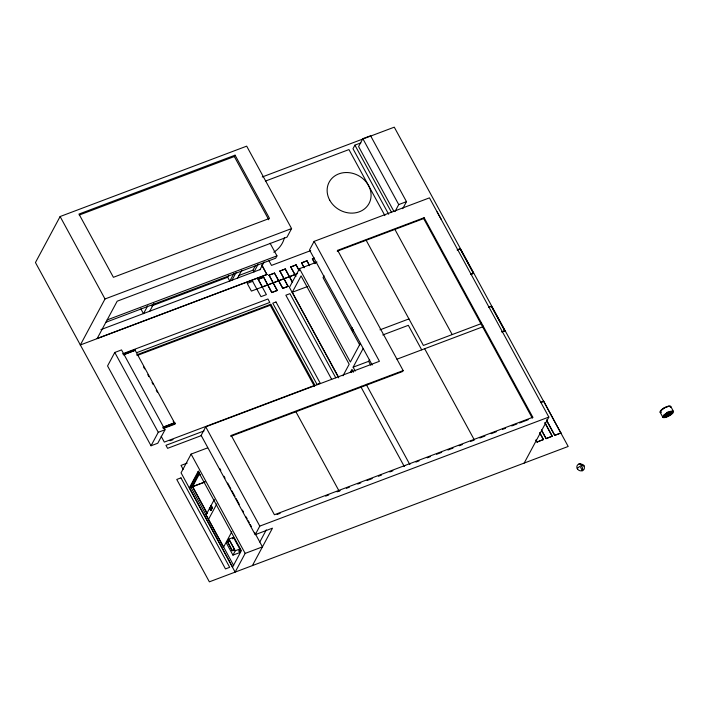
<?xml version="1.0" encoding="UTF-8"?>
<svg xmlns="http://www.w3.org/2000/svg" width="709" height="709" viewBox="0 0 709 709"><rect width="100%" height="100%" fill="white"/><g stroke="black" fill="none" stroke-linecap="round" stroke-linejoin="round"><path stroke-width="1.06" d="M582.426 470.679L582.435 470.094L581.894 470.297L582.426 470.679A3.935 1.569 69.3 0 0 581.557 465.653A3.935 1.569 69.3 0 0 578.836 464.094M667.479 414.694L668.835 413.976L667.479 414.694A3.483 1.055 -28.6 0 1 666.646 414.925M97.098 338.645L117.18 301.201L287.003 237.134L291.585 228.582L246.688 146.151L60.114 216.537L35.45 262.534L209.368 581.832L568.193 446.466L394.275 127.168L262.25 176.975M80.347 344.964L105.012 298.968L291.585 228.582M114.778 352.462L107.555 365.933L151.035 445.775L157.788 443.222L165.02 429.751L121.531 349.918L114.778 352.462L158.267 432.295L151.035 445.775M147.667 305.898L143.493 313.697L140.861 308.867M149.67 311.366L153.826 303.612M79.266 215.04L234.324 156.538L235.06 155.174L269.509 218.416L113.405 277.308L78.965 214.065L235.06 155.174M134.586 350.432L134.976 349.714L135.135 350.459M151.664 305.925L227.678 277.246L228.715 275.322M233.979 273.337L229.796 281.136L227.678 277.246M231.914 280.339L236.097 272.54M237.515 278.22L241.76 270.315M238.57 275.615L252.962 270.182L255.426 265.583M258.2 264.111L253.964 272.017L252.962 270.182M162.946 427.35L174.742 422.715L175.167 423.495L174.777 424.221L163.105 428.617M296.601 274.029L251.403 291.089L247.246 283.467L252.767 281.251M259.946 269.766L264.12 261.967M252.67 281.42L260.974 296.654L266.398 294.616L258.094 279.373L263.615 277.157L271.822 292.569L263.615 277.157M80.259 344.999L266.93 274.578L261.736 264.705M270.094 243.24L276.962 255.86L275.704 258.2L105.88 322.267M262.25 286.994L297.603 273.514M271.822 292.569L277.246 290.522L269.039 275.11L274.463 273.062L282.767 288.306L274.463 273.062M282.669 288.474L288.093 286.427L279.887 271.015L285.31 268.968L292.578 282.306M279.798 271.184L285.31 268.968M360.881 142.89L354.908 145.141L352.985 148.722L388.665 214.242M277.246 290.522L269.039 275.11M270.262 305.278L270.811 304.25L314.947 385.279L314.397 386.299L270.262 305.278L137.183 355.484M294.891 274.543L290.734 266.921L296.158 264.874L299.278 270.59M207.613 447.875L191.093 454.106L181.061 472.832L235.14 572.11L245.172 553.392L262.445 546.878L254.531 532.344M524.19 463.066L548.855 417.069L429.459 197.864L314.105 241.388L379.421 361.306L205.725 426.836L201.134 435.388L255.213 534.675L272.478 528.152L252.404 565.596M402.712 208.685L406.479 201.657L370.585 135.756L362.84 138.68L358.594 146.586L393.965 211.521M290.646 267.089L296.158 264.874M288.093 286.427L279.887 271.015M304.09 267.763L301.582 262.826L307.015 260.779L309.603 265.547M316.985 262.055L299.482 268.667L289.44 287.384L338.725 377.862M314.105 241.388L309.514 249.94L372.181 364.993M301.493 263.004L307.015 260.779M292.197 292.436L301.068 275.89L349.183 364.231L342.988 375.788M190.145 487.5L198.919 471.122L198.165 471.405L189.294 487.952L191.722 487.039M314.938 263.668L312.341 258.909L314.247 258.049M191.758 486.888L199.513 472.442M206.753 512.837L192.538 486.729L199.344 474.037M403.155 370.577L231.231 435.441L230.744 436.354L402.668 371.489L403.155 370.577L337.661 250.339L424.124 217.716L532.813 417.255L532.326 418.168L423.672 218.576L424.124 217.716M324.04 275.757L323.038 277.618L359.693 344.911M337.661 250.339L337.209 251.19L423.672 218.576M211.344 510.312L210.688 510.56L209.385 508.185L211.317 505.579L212.177 507.165M214.322 499.482L210.99 505.703L212.283 508.078L211.016 510.436L209.722 508.061L206.018 514.973L223.548 547.162L231.816 531.75M210.688 510.56L212.283 508.078M233.678 565.507L208.535 519.351L216.794 503.939M394.966 211.61L398.733 204.582L406.479 201.657M234.271 549.909L232.082 550.733L227.341 541.286L229.521 540.462L234.466 549.537L233.828 550.733M228.954 539.079L226.605 543.457L232.96 555.12L239.456 552.674L240.643 550.45L233.412 537.395L228.954 539.079L235.308 550.742L232.96 555.12M228.883 541.658L229.521 540.462M232.641 538.831L233.412 537.395M232.082 550.733L234.466 549.537M351.398 329.685L352.4 327.824M352.524 331.741L353.525 329.862M232.49 567.253L241.361 550.707L198.165 471.405M255.213 534.675L259.795 526.113L548.855 417.069M360.385 343.333L350.352 362.051L299.482 268.667M350.406 372.269L351.974 369.354L353.507 372.181M355.262 371.073L353.135 367.173L363.176 348.456M259.795 542.013L266.318 529.845M437.107 211.84L441.264 219.453M351.496 372.571L352.515 370.665M353.135 367.173L368.636 361.333L369.646 359.454M361.563 386.272L361.076 387.185L404.272 466.478L404.759 465.565M366.571 385.111L367.058 384.198M408.933 318.917L379.989 329.836M457.208 250.02L460.23 248.744L473.585 273.266L471.547 274.17M481.384 322.834L480.897 323.747L423.388 345.443L366.163 240.271M501.848 331.972L504.861 330.695L491.505 306.173L488.492 307.449M482.599 326.876L483.086 325.972M410.254 463.491L409.767 464.404L366.385 384.774M546.843 421.004L554.686 435.388L560.881 433.057L543.732 401.232L541.579 402.18M535.969 440.138L537.014 442.062L543.484 439.483L539.824 432.765M537.014 442.062L543.484 439.483M541.862 430.983L546.036 438.649L552.293 436.159L544.982 422.724M552.293 436.159L546.036 438.649M554.686 435.388L560.979 432.88M661.098 410.671L660.992 410.821A5.069 1.524 -28.6 0 0 660.974 411.716M666.939 413.595L667.789 413.001L668.348 414.029M672.052 413.365L672.531 411.832C669.225 411.326 665.246 413.639 663.659 416.529L664.244 417.105L665.884 416.954L670.395 414.783L672.052 413.365L670.936 411.309L670.218 412.009L671.334 414.065M668.126 413.728C669.349 412.47 665.964 414.251 667.603 414.003M265.379 181.105L348.943 149.581L384.898 215.598M107.139 319.927L276.962 255.86M100.935 329.614L260.035 269.597M310.702 250.614L271.503 265.405L268.986 260.788M97.195 338.477L267.018 274.41M258.094 279.373L263.526 277.325M268.95 275.278L274.374 273.231M312.341 258.909L314.149 258.227M271.919 292.392L277.343 290.344M282.767 288.306L288.191 286.259M122.622 353.809L267.922 298.994L269.801 302.451L136.872 352.603M123.304 354.11L134.976 349.714M123.588 354.633L135.259 350.228M123.463 354.863L135.197 350.343L174.618 422.945M307.786 286.418L292.285 292.268L338.29 376.718M136.695 354.846L270.811 304.25M457.305 249.843L460.23 248.744M470.661 274.374L473.585 273.266M382.771 334.967L408.34 325.316L421.704 349.856M163.008 427.235L174.742 422.715M163.495 427.899L175.167 423.495M488.581 307.281L491.505 306.173M158.267 432.295L165.02 429.751M314.947 385.279L164.32 442.097L161.173 436.31M169.965 440.785L173.058 439.624M204.05 430.93L165.95 445.305L167.599 448.327L201.578 435.503M396.969 359.188L483.139 326.672M501.945 331.803L504.861 330.695M187.203 463.092L181.025 465.423L183.144 469.314M198.626 475.048L200.656 474.286M204.981 481.898L189.392 487.783L232.579 567.076M192.538 486.729L204.883 482.076M209.385 508.185L210.05 507.936M540.63 402.402L543.732 401.232M532.813 417.255L274.418 514.734L231.231 435.441M277.033 514.477L280.144 513.307M325.653 496.14L328.754 494.962M337.032 491.842L340.134 490.672M346.338 488.333L349.448 487.163M357.717 484.043L360.828 482.864M367.032 480.525L372.198 478.575M378.411 476.235L381.513 475.065M389.79 471.946L392.892 470.767M415.917 462.082L419.037 460.903M427.199 457.828L430.363 456.631M436.54 454.301L441.689 452.36M447.875 450.029L453.024 448.088M459.202 445.757L462.286 444.587M470.528 441.477L473.621 440.316M479.798 437.985L484.947 436.044M491.124 433.713L496.273 431.763M502.459 429.432L505.544 428.271M511.73 425.941L516.879 423.991M519.529 422.998L522.604 421.837M523.056 421.66L528.205 419.719M227.146 541.658L229.326 540.834M235.308 550.742L239.766 549.058L238.605 551.221L240.643 550.45M190.898 487.216L208.535 519.351M670.696 406.346L673.461 411.424M668.188 413.427L669.305 415.483M667.391 414.73L668.135 416.103M664.767 414.898L665.884 416.954M663.837 415.066L664.953 417.122M660.106 412.239L662.871 417.317M580.627 467.391L582.16 470.2M460.132 248.912L473.488 273.435M491.931 307.289L504.773 330.873M546.417 419.87L554.775 435.22M544.893 422.901L551.682 435.37M541.428 429.849L546.125 438.481M539.735 432.933L543.395 439.651M536.057 439.97L537.103 441.884M362.84 138.68L398.733 204.582M354.908 145.141L391.643 212.585M394.913 229.424L452.174 334.542M424.673 348.739L474.392 440.023M368.636 361.333L370.736 365.179M312.439 258.732L315.026 263.5M306.917 260.956L309.514 265.715M301.582 262.826L304.179 267.594M296.07 265.042L299.18 270.758M234.324 156.538L268.773 219.781M290.734 266.921L295.928 276.448M285.222 269.136L292.48 282.474M335.8 377.835L289.946 293.668L285.851 295.21L331.697 379.386M262.17 265.848L266.93 274.578M258.191 279.204L262.339 286.817M295.91 411.769L339.097 491.062M205.725 426.836L259.795 526.113M219.763 468.516L220.818 470.457M223.982 476.253L225.037 478.194M227.669 483.024L230.824 488.829M231.878 490.761L235.042 496.566M236.097 498.498L239.252 504.303M242.416 510.099L243.471 512.04M246.103 516.87L247.157 518.802M248.212 520.743L249.258 522.675M250.312 524.607L251.367 526.539M143.581 366.934L144.636 368.875M147.809 374.707L148.863 376.647M152.036 382.47L153.1 384.411M156.272 390.234L157.327 392.174M173.191 421.306L174.777 424.221M191.093 454.106L245.172 553.392M60.114 216.537L105.012 298.968M210.653 505.827L211.947 508.202M227.341 541.286L232.286 550.361M192.626 486.56L207.374 513.635M284.406 237.79A31.223 27.039 28.2 0 1 273.789 252.2M661.329 412.603A6.062 1.826 -28.6 0 1 664.36 407.772A6.062 1.826 -28.6 0 1 670.501 407.498M661.453 410.192A5.069 1.524 -28.6 0 1 665.37 407.453M666.54 406.948A5.069 1.524 -28.6 0 1 669.704 406.647M660.593 411.486A5.415 1.631 -28.6 0 1 665.104 407.604A5.415 1.631 -28.6 0 1 670.129 406.656M670.643 411.637A3.483 1.055 -28.6 0 1 670.209 412.735M669.677 413.223A3.483 1.055 -28.6 0 1 668.25 414.189M665.919 415.146A3.483 1.055 -28.6 0 1 664.661 414.402M666.965 412.496A3.483 1.055 -28.6 0 1 667.772 412.08M668.747 412.08A3.483 1.055 -28.6 0 1 670.519 412.904A3.483 1.055 -28.6 0 1 665.875 415.518A3.483 1.055 -28.6 0 1 665.707 413.79M666.38 413.294A3.483 1.055 -28.6 0 1 667.949 412.408M577.259 468.658A3.935 1.188 -28.6 0 1 581.557 465.653A3.935 1.188 -28.6 0 1 584.003 466.114M275.996 301.981L272.779 303.186L317.029 384.429L320.246 383.214L275.996 301.981M180.963 477.875L176.754 479.461L225.48 568.91L229.689 567.324L180.963 477.875M329.703 200.142A22.608 19.577 28.2 0 0 367.741 205.557A22.608 19.577 28.2 0 0 349.874 172.766A22.608 19.577 28.2 0 0 329.703 200.142M665.157 417.521A6.062 1.826 -28.6 0 0 673.55 411.911A6.062 1.826 -28.6 0 0 665.795 413.666A6.062 1.826 -28.6 0 0 665.157 417.521M577.463 468.995A3.935 3.403 28.2 0 0 584.065 469.305A3.935 3.403 28.2 0 0 580.361 463.863A3.935 3.403 28.2 0 0 577.463 468.995"/></g></svg>
